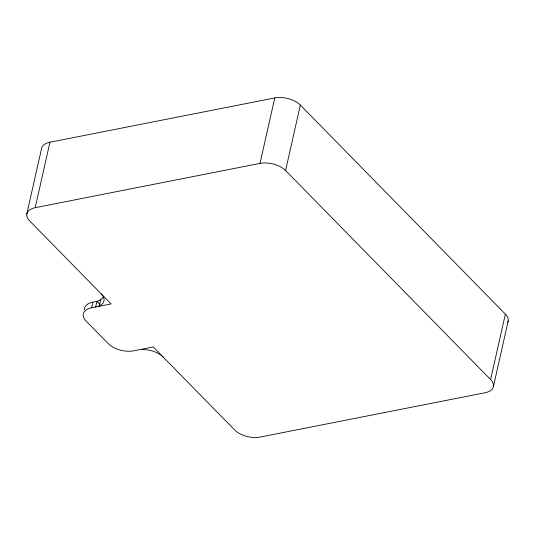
<?xml version="1.0" encoding="UTF-8"?>
<svg xmlns="http://www.w3.org/2000/svg" width="535" height="535" viewBox="0 0 535 535"><rect width="100%" height="100%" fill="white"/><g stroke="black" fill="none" stroke-linecap="round" stroke-linejoin="round"><path stroke-width="0.8" d="M26.79 214.087L41.543 148.63A18.758 10.025 12.7 0 1 49.949 142.23L274.763 97.925A18.839 10.065 12.7 0 1 300.342 105.067L505.361 314.125A18.658 9.971 12.7 0 1 507.855 322.164M505.361 314.125L490.608 379.582A18.658 9.971 12.7 0 1 485.098 392.737L260.084 437.075A18.692 9.991 12.7 0 1 234.698 429.993L153.264 346.954L133.643 350.82A18.598 9.938 12.7 0 1 108.391 343.778L86.115 321.06A18.852 10.071 12.7 0 1 91.679 307.772L111.093 303.947L29.659 220.908A18.758 10.025 12.7 0 1 35.196 207.687L49.949 142.23M91.679 307.772L92.956 302.101C96.835 301.613 101.082 300.503 103.315 296.985M95.671 306.983L96.949 301.312L99.838 304.254M98.112 306.501L99.323 305.853L100.72 299.66M35.196 207.687L260.01 163.382L274.763 97.925M490.608 379.582L285.59 170.525L300.342 105.067M493.457 386.364L508.21 320.906M142.176 349.549A18.658 9.971 12.7 0 1 163.175 357.059M101.175 293.842A18.658 9.971 12.7 0 1 99.323 305.853M260.01 163.382A18.839 10.065 12.7 0 1 285.59 170.525M84.47 309.865A18.852 10.071 12.7 0 1 92.956 302.101"/></g></svg>
